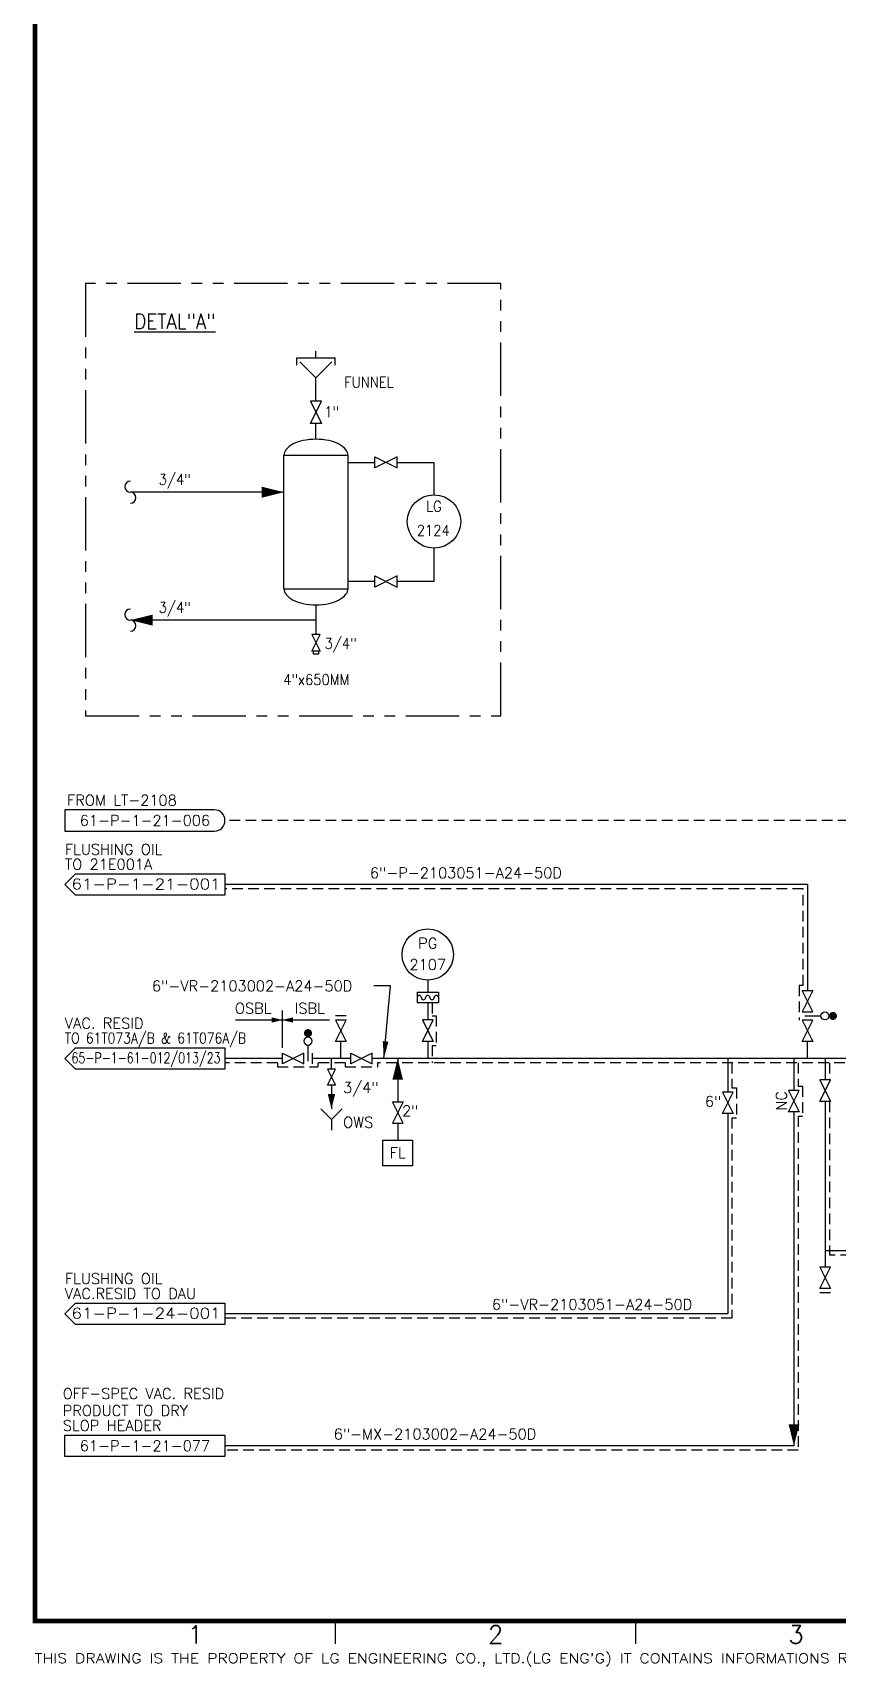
# Model space of a CAD drawing. Header units: millimetres. Extents: x 911 to 1762, y 136 to 743.
# Drawn here: x 910.6 to 1099, y 135.7 to 518.5 of the extents above; entities that cross this region are included whole.
import ezdxf
from ezdxf.enums import TextEntityAlignment as Align

# ---------------------------------------------------------------- set-up
doc = ezdxf.new("R2010")
doc.units = ezdxf.units.MM
doc.header["$LTSCALE"] = 10
doc.linetypes.add('HIDDEN', pattern=[0.375, 0.25, -0.125])
doc.linetypes.add('PHANTOM', pattern=[2.5, 1.25, -0.25, 0.25, -0.25, 0.25, -0.25])
for name, color, linetype in [('1', 1, 'Continuous'), ('2', 2, 'Continuous'), ('3', 3, 'Continuous'), ('DIM', 7, 'Continuous'), ('FTGS', 7, 'Continuous'), ('SYM', 7, 'Continuous')]:
    doc.layers.add(name, color=color, linetype=linetype)
doc.styles.add('ROMANS', font='romans')
doc.styles.add('S3', font='SIMPLEX')
doc.styles.get("Standard").update_dxf_attribs({"font": 'simplex.shx'})

# ---------------------------------------------------------------- blocks, each defined once
blk = doc.blocks.new('W1')
at = {"layer": '2'}
blk.add_lwpolyline([(0, 0, 0, 2.5, 0), (5, 0, 2.5, 2.5, 0)], format="xyseb", dxfattribs=at)
blk = doc.blocks.new('LB5')
for p, q in [((0, 1.25), (0, -1.25)), ((1, -0.625), (1, 3.125)), ((2, -1.25), (2, 1.25))]:
    blk.add_line(p, q)
at = {"const_width": 0.9375}
blk.add_lwpolyline([(0.53125, 5.9375, 1), (1.46875, 5.9375, 1)], format="xyb", close=True, dxfattribs=at)
blk.add_circle((1, 4.0625), 0.9375)
blk = doc.blocks.new('RB17')
for p, q in [((-0.1, 0), (0, -0.1)), ((0, -0.1), (0.1, 0)), ((0, -0.1), (0, -0.2))]:
    blk.add_line(p, q)
blk = doc.blocks.new('LV1')
for p, q in [((5, 1.25), (0, -1.25)), ((0, 1.25), (5, -1.25)), ((0, -1.25), (0, 1.25)), ((5, -1.25), (5, 1.25))]:
    blk.add_line(p, q)
blk = doc.blocks.new('PA07')
at = {"layer": 'SYM'}
for centre, start, end in [((0, 0.05), 90, 270), ((0, -0.05), 270, 90)]:
    blk.add_arc(centre, 0.05, start, end, dxfattribs=at)
blk = doc.blocks.new('RB2')
blk.add_blockref('PA07', (0, 0))
blk = doc.blocks.new('LC17')
at = {"layer": 'FTGS'}
for p, q in [((-2.5, 2.5), (2.5, 2.5)), ((-2.5, 2.5), (-2.5, 0)), ((2.5, 0), (-2.5, 0)), ((2.5, 2.5), (2.5, 0))]:
    blk.add_line(p, q, dxfattribs=at)
at = {"layer": 'FTGS', "linetype": 'Continuous'}
for centre, start, end in [((-2, 1.25), 0, 180), ((-1, 1.25), 180, 0), ((0, 1.25), 0, 180), ((1, 1.25), 180, 0), ((2, 1.25), 0, 180)]:
    blk.add_arc(centre, 0.5, start, end, dxfattribs=at)

msp = doc.modelspace()

# ---------------------------------------------------------------- linework, layer by layer
at = {"linetype": 'PHANTOM'}
for p, q in [((922.97, 459.66), (922.97, 358.37)), ((1020.24, 459.66), (922.97, 459.66)), ((1020.24, 358.37), (1020.24, 459.66)), ((922.97, 358.37), (1020.24, 358.37))]:
    msp.add_line(p, q, dxfattribs=at)
for p, q in [((972.44, 440.55), (972.44, 442.27)), ((972.44, 442.27), (981.38, 442.27)), ((973.16, 441.33), (976.91, 437.58)), ((976.91, 442.27), (976.91, 443.87)), ((976.91, 437.58), (980.66, 441.33)), ((981.38, 440.55), (981.38, 442.27)), ((975.61, 432.12), (978.21, 426.91)), ((975.61, 426.91), (978.21, 432.12)), ((978.21, 432.12), (975.61, 432.12)), ((978.21, 426.91), (975.61, 426.91)), ((969.41, 419.44), (984.41, 419.44)), ((969.41, 388.15), (969.41, 419.44)), ((984.41, 419.44), (984.41, 388.15)), ((990.72, 416.47), (990.72, 419.07)), ((995.93, 419.07), (990.72, 416.47)), ((990.72, 419.07), (995.93, 416.47)), ((995.93, 416.47), (995.93, 419.07)), ((969.41, 410.79), (933.44, 410.79)), ((990.72, 388.57), (990.72, 391.18)), ((990.72, 391.18), (995.93, 388.57)), ((995.93, 391.18), (990.72, 388.57)), ((995.93, 388.57), (995.93, 391.18)), ((969.41, 388.15), (984.41, 388.15)), ((976.91, 384.4), (976.91, 377.43)), ((976.91, 380.81), (933.44, 380.81)), ((953.1, 336.36), (918.1, 336.36)), ((918.1, 336.36), (918.1, 331.36)), ((918.1, 331.36), (953.1, 331.36)), ((918.1, 318.84), (920.6, 321.34)), ((920.6, 316.34), (918.1, 318.84)), ((920.6, 321.34), (955.6, 321.34)), ((955.6, 321.34), (955.6, 316.34)), ((955.6, 316.34), (920.6, 316.34)), ((1003.1, 296.44), (1003.1, 293.61)), ((1003.1, 291.11), (1003.1, 287.11)), ((1090.82, 294.06), (1093.32, 294.06)), ((1093.32, 289.06), (1090.82, 294.06)), ((1093.32, 294.06), (1090.82, 289.06)), ((958.05, 287.11), (980.05, 287.11)), ((969.05, 280.61), (969.05, 289.36)), ((984.02, 288.06), (981.52, 288.06)), ((1090.82, 289.06), (1093.32, 289.06)), ((1091.44, 288.06), (1095.19, 288.06)), ((981.52, 282.06), (984.02, 287.06)), ((981.52, 287.06), (984.02, 282.06)), ((984.02, 287.06), (981.52, 287.06)), ((1093.32, 287.06), (1090.82, 287.06)), ((1090.82, 287.06), (1093.32, 282.06)), ((1090.82, 282.06), (1093.32, 287.06)), ((918.1, 278.11), (920.6, 280.61)), ((920.6, 280.61), (955.6, 280.61)), ((955.6, 280.61), (955.6, 275.61)), ((984.02, 282.06), (981.52, 282.06)), ((982.77, 278.11), (982.77, 282.06)), ((1003.1, 282.11), (1003.1, 278.11)), ((1093.32, 282.06), (1090.82, 282.06)), ((1092.07, 278.11), (1092.07, 282.06)), ((920.6, 275.61), (918.1, 278.11)), ((969.05, 279.36), (974.05, 276.86)), ((974.05, 279.36), (969.05, 276.86)), ((969.05, 276.86), (969.05, 279.36)), ((974.05, 276.86), (974.05, 279.36)), ((980.55, 275.61), (980.55, 278.11)), ((985.05, 276.86), (985.05, 279.36)), ((985.05, 279.36), (990.05, 276.86)), ((990.05, 279.36), (985.05, 276.86)), ((990.05, 276.86), (990.05, 279.36)), ((1088.87, 278.11), (1088.87, 270.61)), ((1096.2, 278.11), (1096.2, 273.05)), ((955.6, 275.61), (920.6, 275.61)), ((979.61, 271.86), (981.49, 275.61)), ((979.61, 275.61), (981.49, 271.86)), ((981.49, 275.61), (979.61, 275.61)), ((981.49, 271.86), (979.61, 271.86)), ((980.55, 271.86), (980.55, 266.3)), ((1072.11, 270.22), (1074.61, 265.22)), ((1072.11, 265.22), (1074.61, 270.22)), ((1074.61, 270.22), (1072.11, 270.22)), ((1096.2, 268.05), (1096.2, 233)), ((1074.61, 265.22), (1072.11, 265.22)), ((1088.87, 265.61), (1088.87, 187.33)), ((1122.03, 233), (1096.2, 233)), ((1096.2, 233), (1096.2, 229.17)), ((1094.95, 229.17), (1097.45, 224.17)), ((1094.95, 224.17), (1097.45, 229.17)), ((1097.45, 229.17), (1094.95, 229.17)), ((1097.45, 224.17), (1094.95, 224.17)), ((1097.45, 223.17), (1094.95, 223.17)), ((918.1, 218.26), (920.6, 220.76)), ((920.6, 215.76), (918.1, 218.26)), ((920.6, 220.76), (955.6, 220.76)), ((955.6, 220.76), (955.6, 215.76)), ((955.6, 215.76), (920.6, 215.76)), ((918.1, 189.83), (955.6, 189.83)), ((918.1, 184.83), (918.1, 189.83)), ((955.6, 189.83), (955.6, 184.83)), ((955.6, 184.83), (918.1, 184.83)), ((1088.87, 187.33), (955.6, 187.33))]:
    msp.add_line(p, q)
at = {"linetype": 'HIDDEN'}
for p, q in [((1146.68, 333.86), (955.6, 333.86)), ((1091.07, 317.84), (955.6, 317.84)), ((1091.07, 295.21), (1091.07, 317.84)), ((1091.07, 295.21), (1090.07, 295.21)), ((1090.07, 295.21), (1090.07, 287.06)), ((1004.1, 291.11), (1004.1, 288.11)), ((1004.1, 288.11), (1005.1, 288.11)), ((1005.1, 288.11), (1005.1, 281.11)), ((1004.1, 281.11), (1004.1, 277.11)), ((1004.1, 281.11), (1005.1, 281.11)), ((967.89, 277.11), (955.6, 277.11)), ((967.89, 277.11), (967.89, 276.11)), ((967.89, 276.11), (977.32, 276.11)), ((977.32, 277.11), (977.32, 276.11)), ((983.75, 277.11), (977.32, 277.11)), ((983.75, 277.11), (983.75, 276.11)), ((983.75, 276.11), (991.35, 276.11)), ((1108.32, 277.11), (991.35, 277.11)), ((991.35, 277.11), (991.35, 276.11)), ((1074.36, 277.11), (1074.36, 271.22)), ((1089.87, 277.11), (1089.87, 271.61)), ((1097.2, 277.11), (1097.2, 273.05)), ((1074.36, 271.22), (1075.38, 271.22)), ((1075.38, 271.22), (1075.38, 264.22)), ((1089.87, 271.61), (1090.88, 271.61)), ((1090.88, 271.61), (1090.88, 264.61)), ((1097.2, 268.05), (1097.2, 232)), ((1074.36, 264.22), (1075.38, 264.22)), ((1074.36, 264.22), (1074.36, 217.26)), ((1089.87, 264.61), (1089.87, 186.33)), ((1089.87, 264.61), (1090.88, 264.61)), ((1121.03, 232), (1097.2, 232)), ((1074.36, 217.26), (955.6, 217.26)), ((1089.87, 186.33), (955.6, 186.33))]:
    msp.add_line(p, q, dxfattribs=at)
at = {"extrusion": (0, 0, -1)}
msp.add_line((996.06, 278.11), (996.06, 267.97), dxfattribs=at)
at = {"color": 7, "extrusion": (0, 0, -1)}
msp.add_line((996.06, 262.97), (996.06, 258.97), dxfattribs=at)
at = {"color": 7}
for p, q in [((992.56, 258.97), (999.56, 258.97)), ((992.56, 252.97), (992.56, 258.97)), ((999.56, 258.97), (999.56, 252.97)), ((999.56, 252.97), (992.56, 252.97))]:
    msp.add_line(p, q, dxfattribs=at)
at = {"color": 6, "const_width": 1.05}
msp.add_lwpolyline([(911.09, 732.17), (1756.34, 732.17), (1756.34, 146.27), (911.09, 146.27), (911.09, 732.17)], dxfattribs=at)
for points in [[(984.41, 419.44, 0.174705), (983.95, 420.71, 0.104203), (982.21, 422.09, 0.064948), (979.94, 422.88, 0.051099), (976.91, 423.19, 0.051099), (973.88, 422.88, 0.064948), (971.61, 422.09, 0.104203), (969.87, 420.71, 0.174705), (969.41, 419.44, 0.174705)], [(969.41, 388.15, 0.174705), (969.87, 386.88, 0.104203), (971.61, 385.5, 0.064948), (973.88, 384.71, 0.051099), (976.91, 384.4, 0.051099), (979.94, 384.71, 0.064948), (982.21, 385.5, 0.104203), (983.95, 386.88, 0.174705), (984.41, 388.15, 0.174705)]]:
    msp.add_lwpolyline(points, format="xyb")
msp.add_lwpolyline([(992.82, 278.11), (994.41, 295.12), (990.49, 295.12)])
at = {"const_width": 0.938}
msp.add_lwpolyline([(1098.01, 287.59, -1), (1098.01, 288.53, -1)], format="xyb", close=True, dxfattribs=at)
at = {"color": 7}
msp.add_circle((1004.56, 403.92), 6.25, dxfattribs=at)
for centre, radius in [((1003.1, 302.44), 6), ((1096.13, 288.06), 0.937)]:
    msp.add_circle(centre, radius)
msp.add_arc((953.1, 333.86), 2.5, 270, 90)
msp.add_solid([(993.88, 282.03), (992.82, 278.11), (992.56, 282.16)])
at = {"layer": '1'}
for p, q in [((976.91, 432.12), (976.91, 437.58)), ((976.91, 423.19), (976.91, 426.91)), ((984.41, 417.77), (990.72, 417.77)), ((995.93, 417.77), (1004.56, 417.77)), ((1004.56, 417.77), (1004.56, 410.17)), ((1004.56, 397.67), (1004.56, 389.88)), ((990.72, 389.88), (984.41, 389.88)), ((1004.56, 389.88), (995.93, 389.88))]:
    msp.add_line(p, q, dxfattribs=at)
at = {"layer": '3'}
for p, q in [((1092.07, 318.84), (955.6, 318.84)), ((1092.07, 318.84), (1092.07, 294.06)), ((1092.07, 300), (1092.07, 300)), ((969.05, 278.11), (955.6, 278.11)), ((985.05, 278.11), (976.05, 278.11)), ((1108.32, 278.11), (990.05, 278.11)), ((1073.36, 278.11), (1073.36, 270.22)), ((1073.36, 265.22), (1073.36, 218.26)), ((1073.36, 218.26), (955.6, 218.26))]:
    msp.add_line(p, q, dxfattribs=at)
at = {"layer": 'DIM', "color": 7}
for p, q in [((981.44, 146.27), (981.44, 140.92)), ((1051.79, 146.27), (1051.79, 140.92))]:
    msp.add_line(p, q, dxfattribs=at)
at = {"layer": 'SYM'}
for p, q in [((975.93, 373.53), (977.89, 377.43)), ((975.93, 377.43), (977.89, 373.53)), ((977.89, 377.43), (975.93, 377.43)), ((977.89, 373.53), (975.93, 373.53)), ((976.26, 373.53), (976.26, 372.88)), ((976.26, 372.88), (977.56, 372.88)), ((977.56, 372.88), (977.56, 373.53))]:
    msp.add_line(p, q, dxfattribs=at)

# ---------------------------------------------------------------- block references
for name, p, xscale, yscale, zscale, rotation in [('RB2', (933.44, 410.79), 26.04166666666424, 26.04166666666424, 26.04166666666666, 180), ('RB2', (933.44, 380.81), 26.04166666666424, 26.04166666666424, 26.04166666666666, 180), ('W1', (969.05, 287.11), 0.5, 0.5, 0.5, 180), ('W1', (980.55, 266.3), 0.6999999999970896, 0.6999999999970896, 0.7, 90)]:
    msp.add_blockref(name, p, dxfattribs=dict(xscale=xscale, yscale=yscale, zscale=zscale, rotation=rotation))
for name, p, xscale, yscale, zscale in [('W1', (969.41, 410.79), -1.041666666664241, 1.041666666664241, 1.041666666666667), ('W1', (933.44, 380.81), 1.041666666664241, 1.041666666664241, 1.041666666666667), ('W1', (969.05, 287.11), 0.5, 0.5, 0.5), ('RB17', (980.55, 266.3), 25, 25, 25)]:
    msp.add_blockref(name, p, dxfattribs=dict(xscale=xscale, yscale=yscale, zscale=zscale))
msp.add_blockref('LC17', (1003.1, 291.11))
for name, p, rotation in [('LV1', (1003.1, 282.11), 90), ('W1', (996.06, 278.11), 270), ('LV1', (1096.2, 268.05), 90), ('LV1', (1088.87, 265.61), 90), ('W1', (1088.87, 187.33), 90)]:
    msp.add_blockref(name, p, dxfattribs=dict(rotation=rotation))
at = {"xscale": -1}
msp.add_blockref('LB5', (976.05, 278.11), dxfattribs=at)
at = {"xscale": -1, "rotation": 270}
msp.add_blockref('LV1', (996.06, 262.97), dxfattribs=at)

# ---------------------------------------------------------------- texts
at = {"color": 2, "width": 0.9}
msp.add_text('%%UDETAL"A"', height=3.5, dxfattribs=at).set_placement((943.84, 450.83), align=Align.MIDDLE)
at = {"color": 7, "width": 0.9}
for s, p in [('FUNNEL', (989.33, 436.54)), ('1"', (980.62, 429.6)), ('3/4"', (943.84, 413.58)), ('LG', (1004.54, 407.5)), ('2124', (1004.39, 401.84)), ('3/4"', (943.84, 383.59)), ('3/4"', (982.7, 375.18)), ('4"x650MM', (977.01, 366.86))]:
    msp.add_text(s, height=2.5, dxfattribs=at).set_placement(p, align=Align.MIDDLE)
for s, p in [('FROM LT-2108', (918.6, 337.36)), ('FLUSHING OIL', (918.1, 325.84)), ('TO 21E001A', (918.1, 322.34)), ('6"-P-2103051-A24-50D', (989.54, 320.34)), ('6"-VR-2103002-A24-50D', (938.51, 293.84)), ('OSBL', (957.93, 288.61)), ('ISBL', (971.93, 288.61)), ('VAC. RESID', (918.1, 285.11)), ('3/4"', (983.26, 270.03)), ('6"', (1068.01, 266.77)), ('FLUSHING OIL', (918.1, 225.26)), ('VAC.RESID TO DAU', (918.1, 221.76)), ('6"-VR-2103051-A24-50D', (1018.13, 219.21)), ('OFF-SPEC VAC. RESID', (917.6, 198.33)), ('PRODUCT TO DRY', (917.6, 194.33)), ('SLOP HEADER', (917.6, 190.83)), ('6"-MX-2103002-A24-50D', (981.07, 188.83))]:
    msp.add_text(s, height=2.5).set_placement(p)
for s, p in [('61-P-1-21-006', (936.85, 333.86)), ('PG', (1003.1, 305.09)), ('2107', (1003.1, 300.09)), ('2"', (999, 265.8)), ('61-P-1-21-077', (936.85, 187.33))]:
    msp.add_text(s, height=2.5).set_placement(p, align=Align.MIDDLE)
for s, width, p, p2 in [('61-P-1-21-001', 1.136808, (919.65, 317.72), (954.57, 317.72)), ('65-P-1-61-012/013/23', 0.72063, (919.65, 276.99), (954.57, 276.99)), ('61-P-1-24-001', 1.119452, (919.65, 217.14), (954.57, 217.14))]:
    msp.add_text(s, height=2.5, dxfattribs=dict(width=width)).set_placement(p, p2, align=Align.FIT)
at = {"width": 0.85}
msp.add_text('TO 61T073A/B & 61T076A/B', height=2.5, dxfattribs=at).set_placement((918.1, 281.61))
msp.add_text('NC', height=2.5, rotation=90).set_placement((1087.19, 265.85))
at = {"style": 'ROMANS'}
msp.add_text('OWS', height=2.5, dxfattribs=at).set_placement((983.28, 261.88))
at = {"color": 7}
msp.add_text('FL', height=2.5, dxfattribs=at).set_placement((996.06, 255.97), align=Align.MIDDLE)
at = {"style": 'ROMANS', "width": 1.023447}
msp.add_text("THIS DRAWING IS THE PROPERTY OF LG ENGINEERING CO., LTD.(LG ENG'G) IT CONTAINS INFORMATIONS REGARDED AS CONFIDENTAL BY LG ENG'G. THIS DRAWING AND THE INFORMATION THEREON IS NOT TO BE USED OR DISCLOSED TO OTHERS EXCEPT WITH WRITTEN LG ENG'G AUTHORIZTION. ", height=2.268, dxfattribs=at).set_placement((911.01, 136.41), (1441.34, 136.41), align=Align.FIT)
at = {"layer": 'DIM', "color": 2, "style": 'S3'}
for s, p in [('1', (948.66, 143.12)), ('2', (1019.01, 143.12)), ('3', (1089.36, 143.12))]:
    msp.add_text(s, height=4.2, dxfattribs=at).set_placement(p, align=Align.MIDDLE)

doc.saveas('drawing.dxf')
